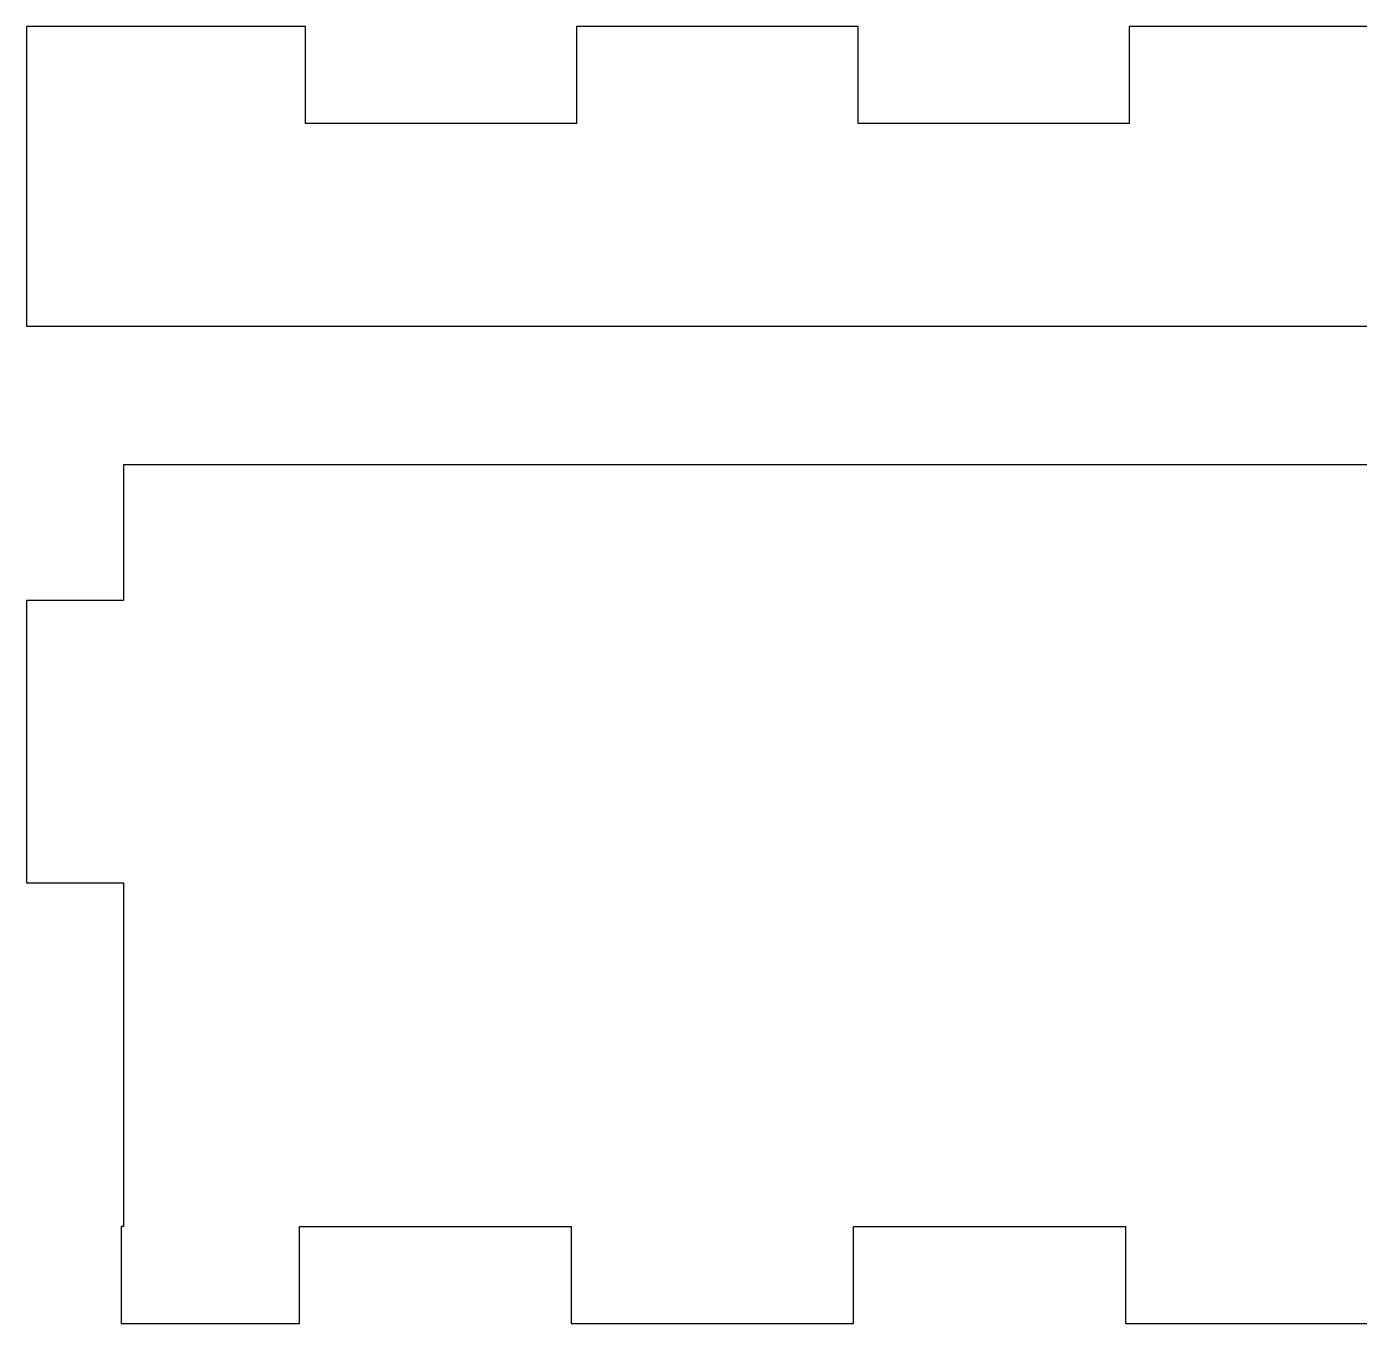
# Model space of a CAD drawing. Header units: millimetres. Extents: x 0 to 281, y 0 to 211.
# Drawn here: x 139.6 to 178.08, y 109.6 to 147.05 of the extents above; entities that cross this region are included whole.
import ezdxf

# ---------------------------------------------------------------- set-up
doc = ezdxf.new("R2010")
doc.units = ezdxf.units.MM
doc.layers.add('CUT', color=1, linetype='Continuous')

msp = doc.modelspace()

# ---------------------------------------------------------------- linework, layer by layer
at = {"layer": 'CUT'}
for p, q in [((147.651, 147.052), (139.6, 147.052)), ((139.6, 147.052), (139.6, 144.252)), ((147.651, 144.252), (147.651, 147.052)), ((163.604, 147.052), (155.478, 147.052)), ((155.478, 147.052), (155.478, 144.252)), ((163.604, 144.252), (163.604, 147.052)), ((179.557, 147.052), (171.431, 147.052)), ((171.431, 147.052), (171.431, 144.252)), ((139.6, 144.252), (139.6, 138.4)), ((155.478, 144.252), (147.651, 144.252)), ((171.431, 144.252), (163.604, 144.252)), ((139.6, 138.4), (275.2, 138.4)), ((272.4, 134.4), (142.4, 134.4)), ((142.4, 134.4), (142.4, 130.475)), ((142.4, 130.475), (139.6, 130.475)), ((139.6, 130.475), (139.6, 122.325)), ((139.6, 122.325), (142.4, 122.325)), ((142.4, 122.325), (142.4, 112.4)), ((142.4, 112.4), (142.325, 112.4)), ((142.325, 112.4), (142.325, 109.6)), ((147.475, 109.6), (147.475, 112.4)), ((147.475, 112.4), (155.325, 112.4)), ((155.325, 112.4), (155.325, 109.6)), ((163.475, 109.6), (163.475, 112.4)), ((163.475, 112.4), (171.325, 112.4)), ((171.325, 112.4), (171.325, 109.6)), ((142.325, 109.6), (147.475, 109.6)), ((155.325, 109.6), (163.475, 109.6)), ((171.325, 109.6), (179.475, 109.6))]:
    msp.add_line(p, q, dxfattribs=at)

doc.saveas('drawing.dxf')
